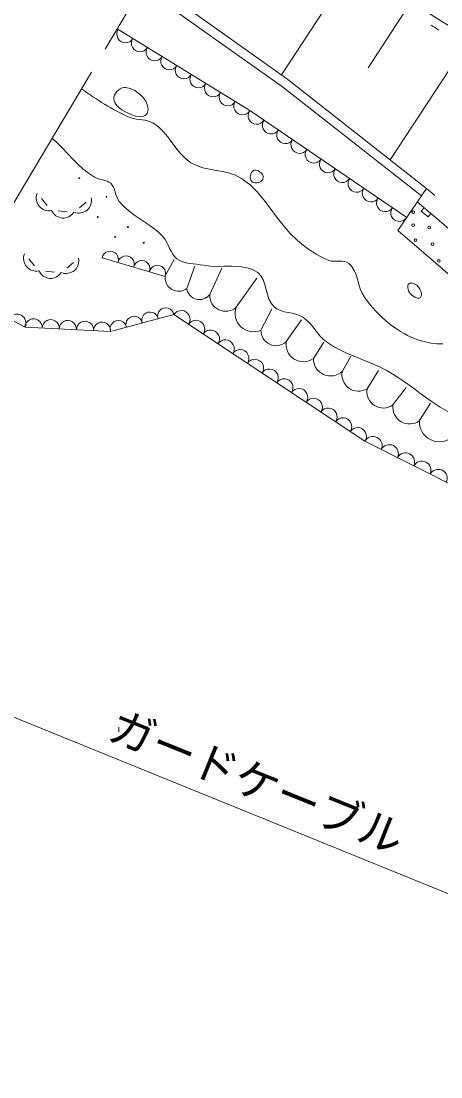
# Model space of a CAD drawing. Units: millimetres, scale not verified. Extents: x 40000 to 680000, y 20000 to 380000.
# Drawn here: x 74951 to 98444, y 248644 to 307669 of the extents above; entities that cross this region are included whole.
import ezdxf
from ezdxf.enums import TextEntityAlignment as Align

# ---------------------------------------------------------------- set-up
doc = ezdxf.new("R2010")
doc.units = ezdxf.units.MM
doc.header["$LTSCALE"] = 1000
doc.linetypes.add('CHAIN', pattern=[18.5, 12, -1.5, 3.5, -1.5])
for name, color, linetype, lineweight in [('M-BGD', 7, 'Continuous', 13), ('M-BMK', 2, 'CHAIN', 13), ('M-STR-HTXT', 7, 'Continuous', 13)]:
    doc.layers.add(name, color=color, linetype=linetype, lineweight=lineweight)
doc.styles.add('ＭＳ ゴシック', font='')
doc.styles.get('ＭＳ ゴシック').set_extended_font_data('MS Gothic')

# ---------------------------------------------------------------- blocks, each defined once
blk = doc.blocks.new('露岩')
at = {"color": 7, "linetype": 'Continuous', "lineweight": 13}
for p, q in [((0.262, 0.26), (-0.238, 0.26)), ((-0.902, -0.005), (-1.256, -0.358)), ((1.256, -0.358), (0.902, -0.005))]:
    blk.add_line(p, q, dxfattribs=at)
for centre, start, end in [((0.012, -0.073), 28.07249, 151.92751), ((-0.843, -0.417), 73.07249, 196.92751), ((0.843, -0.417), 343.07249, 106.92751)]:
    blk.add_arc(centre, 0.708, start, end, dxfattribs=at)

msp = doc.modelspace()

# ---------------------------------------------------------------- linework, layer by layer
at = {"layer": 'M-BGD', "linetype": 'CHAIN'}
msp.add_line((97828, 336607), (67122, 285060), dxfattribs=at)
at = {"layer": 'M-BGD'}
for p, q in [((93236, 310317), (89529, 304657)), ((82685, 308896), (89586, 304003)), ((83635, 308836), (89886, 304404)), ((96501, 308312), (94369, 305056)), ((80334, 307239), (87750, 302672)), ((99759, 306243), (95609, 299907)), ((89586, 304003), (97352, 297902)), ((89886, 304404), (97634, 298316)), ((87750, 302672), (96532, 296697)), ((96030, 295960), (97634, 298316)), ((97634, 298316), (97724, 298239)), ((97724, 298239), (98103, 297913)), ((97122, 297564), (113169, 283799)), ((97504, 297236), (97341, 297046)), ((97723, 296719), (97341, 297046)), ((97886, 296908), (97723, 296719)), ((96030, 295960), (111913, 282335)), ((79486, 294443), (83008, 293386)), ((83012, 293427), (83518, 294337)), ((84226, 292718), (84665, 293966)), ((85508, 292381), (86183, 293865)), ((86992, 291673), (88139, 293292)), ((71545, 292485), (75170, 290553)), ((79960, 290317), (83501, 291261)), ((83501, 291261), (94193, 284178)), ((88375, 290391), (88982, 291572)), ((75170, 290553), (79960, 290317)), ((89792, 289750), (90635, 290964)), ((91309, 288806), (91883, 289716)), ((92928, 288097), (93401, 288941)), ((94311, 287119), (94952, 288131)), ((95762, 286209), (96504, 287187)), ((97246, 285332), (97853, 286310)), ((94193, 284178), (101479, 280502)), ((80417, 268196), (80417, 267942))]:
    msp.add_line(p, q, dxfattribs=at)
for points in [[(78332, 303880), (78493, 303772), (78653, 303663), (78813, 303553), (78973, 303444), (79134, 303336), (79295, 303230), (79459, 303126), (79625, 303026), (79803, 302922), (79981, 302817), (80161, 302714), (80342, 302614), (80526, 302518), (80711, 302427), (80900, 302343), (81092, 302267), (81243, 302222), (81399, 302191), (81558, 302168), (81718, 302148), (81877, 302125), (82032, 302093), (82181, 302047), (82323, 301981), (82634, 301761), (82908, 301494), (83157, 301195), (83392, 300880), (83627, 300562), (83873, 300259), (84143, 299985), (84448, 299755), (84777, 299589), (85128, 299473), (85494, 299389), (85867, 299321), (86240, 299252), (86605, 299166), (86954, 299047), (87281, 298878), (87744, 298529), (88158, 298122), (88537, 297675), (88895, 297203), (89248, 296724), (89609, 296253), (89995, 295807), (90418, 295404), (90618, 295238), (90824, 295076), (91034, 294919), (91250, 294771), (91471, 294632), (91698, 294504), (91932, 294390), (92172, 294291), (92308, 294255), (92452, 294240), (92599, 294239), (92747, 294241), (92893, 294240), (93033, 294225), (93165, 294188), (93285, 294122), (93465, 293944), (93599, 293731), (93699, 293490), (93780, 293233), (93853, 292969), (93932, 292708), (94030, 292459), (94162, 292233), (94372, 291954), (94596, 291684), (94833, 291423), (95082, 291174), (95342, 290937), (95613, 290714), (95894, 290505), (96185, 290311), (96380, 290196), (96580, 290090), (96786, 289995), (96997, 289910), (97212, 289834), (97430, 289769), (97650, 289714), (97872, 289670), (98210, 289631), (98550, 289626)], [(76694, 301129), (76984, 300849), (77266, 300559), (77545, 300264), (77826, 299972), (78113, 299688), (78410, 299417), (78722, 299166), (79054, 298940), (79162, 298886), (79279, 298847), (79400, 298817), (79523, 298790), (79644, 298762), (79760, 298725), (79868, 298674), (79964, 298603), (80054, 298499), (80121, 298380), (80174, 298249), (80217, 298113), (80259, 297974), (80305, 297838), (80362, 297709), (80437, 297591), (80700, 297299), (80997, 297040), (81316, 296804), (81648, 296580), (81982, 296357), (82309, 296127), (82618, 295879), (82899, 295601), (83008, 295458), (83100, 295300), (83182, 295134), (83261, 294965), (83342, 294800), (83434, 294645), (83542, 294505), (83675, 294387), (83837, 294290), (84011, 294217), (84194, 294164), (84384, 294126), (84578, 294097), (84774, 294073), (84968, 294047), (85159, 294016), (85543, 293968), (85940, 293957), (86342, 293963), (86743, 293968), (87136, 293953), (87513, 293902), (87868, 293794), (88194, 293611), (88376, 293428), (88504, 293201), (88595, 292945), (88667, 292672), (88736, 292396), (88821, 292131), (88938, 291891), (89105, 291689), (89277, 291567), (89470, 291481), (89677, 291421), (89894, 291375), (90113, 291333), (90328, 291282), (90534, 291214), (90724, 291115), (90913, 290972), (91082, 290806), (91239, 290624), (91389, 290434), (91537, 290243), (91691, 290057), (91857, 289885), (92039, 289733), (92425, 289482), (92831, 289264), (93250, 289071), (93679, 288894), (94112, 288722), (94543, 288546), (94967, 288358), (95378, 288147), (95899, 287835), (96404, 287496), (96901, 287141), (97394, 286781), (97890, 286428), (98396, 286092), (98917, 285784)]]:
    msp.add_lwpolyline(points, dxfattribs=at)
for points in [[(80145, 303423), (80177, 303529), (80231, 303631), (80305, 303726), (80393, 303811), (80493, 303880), (80600, 303931), (80711, 303960), (80820, 303963), (81061, 303904), (81309, 303784), (81547, 303618), (81758, 303416), (81925, 303192), (82032, 302958), (82063, 302728), (82000, 302512), (81888, 302391), (81736, 302332), (81554, 302325), (81354, 302360), (81145, 302426), (80940, 302515), (80750, 302614), (80584, 302715), (80496, 302778), (80410, 302851), (80330, 302933), (80260, 303023), (80202, 303119), (80161, 303218), (80141, 303320)], [(87953, 299308), (88018, 299330), (88088, 299333), (88160, 299319), (88232, 299291), (88301, 299251), (88364, 299202), (88417, 299147), (88459, 299089), (88478, 299050), (88490, 299006), (88495, 298960), (88494, 298913), (88487, 298867), (88473, 298824), (88453, 298784), (88426, 298752), (88367, 298706), (88296, 298670), (88217, 298645), (88135, 298631), (88053, 298631), (87976, 298644), (87908, 298673), (87852, 298718), (87811, 298782), (87787, 298859), (87779, 298945), (87787, 299033), (87809, 299119), (87845, 299197), (87893, 299262)], [(96655, 292984), (96712, 293014), (96776, 293025), (96844, 293018), (96915, 292998), (96985, 292966), (97051, 292926), (97111, 292880), (97161, 292832), (97214, 292768), (97265, 292692), (97308, 292608), (97342, 292521), (97361, 292435), (97363, 292354), (97342, 292283), (97296, 292225), (97226, 292189), (97147, 292183), (97062, 292201), (96976, 292239), (96892, 292293), (96813, 292356), (96745, 292425), (96689, 292495), (96656, 292550), (96626, 292613), (96604, 292682), (96589, 292751), (96585, 292820), (96594, 292883), (96616, 292939)]]:
    msp.add_lwpolyline(points, close=True, dxfattribs=at)
for centre, radius in [((78204, 298887), 25), ((79728, 297845), 25), ((96900, 296989), 75), ((79247, 296722), 25), ((96889, 296258), 75), ((80931, 296160), 25), ((97792, 296129), 75), ((80209, 295599), 25), ((81813, 295278), 25), ((97029, 295420), 75), ((97974, 295195), 75), ((98329, 294260), 75)]:
    msp.add_circle(centre, radius, dxfattribs=at)
for centre, radius, start, end in [((37621, 212023), 113365, 42.24635, 59.4078), ((80790, 306935), 480, 146.04804, 330.70212), ((37621, 212023), 112865, 57.46095, 57.71478), ((81608, 306432), 480, 146.04804, 330.70212), ((82426, 305928), 480, 146.04804, 330.70212), ((83243, 305425), 480, 146.04804, 330.70212), ((84061, 304921), 480, 146.04804, 330.70212), ((84878, 304418), 480, 146.04804, 330.70212), ((85696, 303914), 480, 146.04804, 330.70212), ((86514, 303411), 480, 146.04804, 330.70212), ((87331, 302907), 480, 146.04804, 330.70212), ((88140, 302386), 483, 143.7658, 327.77418), ((88938, 301843), 483, 143.7658, 327.77418), ((89737, 301300), 483, 143.7658, 327.77418), ((90535, 300757), 483, 143.7658, 327.77418), ((91333, 300214), 483, 143.7658, 327.77418), ((92132, 299671), 483, 143.7658, 327.77418), ((92930, 299127), 483, 143.7658, 327.77418), ((93728, 298584), 483, 143.7658, 327.77418), ((94527, 298041), 483, 143.7658, 327.77418), ((95325, 297498), 483, 143.7658, 327.77418), ((96123, 296955), 483, 143.7658, 327.77418), ((79937, 294348), 461, 338.47786, 168.11727), ((80818, 294084), 461, 338.47786, 168.11727), ((81698, 293819), 461, 338.47786, 168.11727), ((82579, 293555), 461, 338.47786, 168.11727), ((83767, 293325), 761, 172.36343, 307.1237), ((84937, 292817), 718, 187.8763, 322.63657), ((86398, 292336), 891, 177.10599, 311.86626), ((83048, 291182), 460, 9.93057, 199.93226), ((87951, 291320), 1021, 159.79461, 294.55488), ((74711, 290782), 514, 333.47776, 150.42127), ((75650, 290550), 480, 354.78336, 179.57233), ((81277, 290710), 460, 9.93057, 199.93226), ((82163, 290946), 460, 9.93057, 199.93226), ((83916, 290995), 493, 325.70187, 147.25232), ((76608, 290502), 480, 354.78336, 179.57233), ((77566, 290455), 480, 354.78336, 179.57233), ((78524, 290408), 480, 354.78336, 179.57233), ((79482, 290361), 480, 354.78336, 179.57233), ((80392, 290474), 460, 9.93057, 199.93226), ((84739, 290450), 493, 325.70187, 147.25232), ((85561, 289905), 493, 325.70187, 147.25232), ((86384, 289360), 493, 325.70187, 147.25232), ((89217, 290366), 842, 178.27878, 313.03905), ((87206, 288815), 493, 325.70187, 147.25232), ((90747, 289594), 968, 170.72907, 305.48934), ((88028, 288270), 493, 325.70187, 147.25232), ((92266, 288789), 957, 178.99049, 313.75076), ((88851, 287725), 493, 325.70187, 147.25232), ((93824, 287897), 918, 167.34744, 302.10771), ((89673, 287181), 493, 325.70187, 147.25232), ((90496, 286636), 493, 325.70187, 147.25232), ((95226, 286966), 928, 170.49487, 305.25514), ((91318, 286091), 493, 325.70187, 147.25232), ((92141, 285546), 493, 325.70187, 147.25232), ((96686, 286079), 934, 172.04064, 306.80091), ((92963, 285001), 493, 325.70187, 147.25232), ((98346, 285256), 1103, 176.05481, 310.81508), ((93786, 284456), 493, 325.70187, 147.25232), ((94644, 283940), 510, 334.3609, 152.08537), ((95555, 283480), 510, 334.3609, 152.08537), ((96465, 283020), 510, 334.3609, 152.08537), ((97376, 282561), 510, 334.3609, 152.08537), ((98287, 282101), 510, 334.3609, 152.08537)]:
    msp.add_arc(centre, radius, start, end, dxfattribs=at)
at = {"layer": 'M-BMK'}
msp.add_arc((43689, 217696), 109900, 41.42015, 60.64391, dxfattribs=at)
at = {"layer": 'M-STR-HTXT'}
msp.add_line((60629, 274380), (124136, 248644), dxfattribs=at)

# ---------------------------------------------------------------- block references
at = {"layer": 'M-BGD', "xscale": 1000, "yscale": 1000, "rotation": 175.447}
for p in [(77312, 297293), (76604, 293920)]:
    msp.add_blockref('露岩', p, dxfattribs=at)

# ---------------------------------------------------------------- texts
at = {"layer": 'M-STR-HTXT', "style": 'ＭＳ ゴシック'}
msp.add_text('ガードケーブル', height=1833, rotation=338, dxfattribs=at).set_placement((95723, 260493), align=Align.BOTTOM_RIGHT)

doc.saveas('drawing.dxf')
